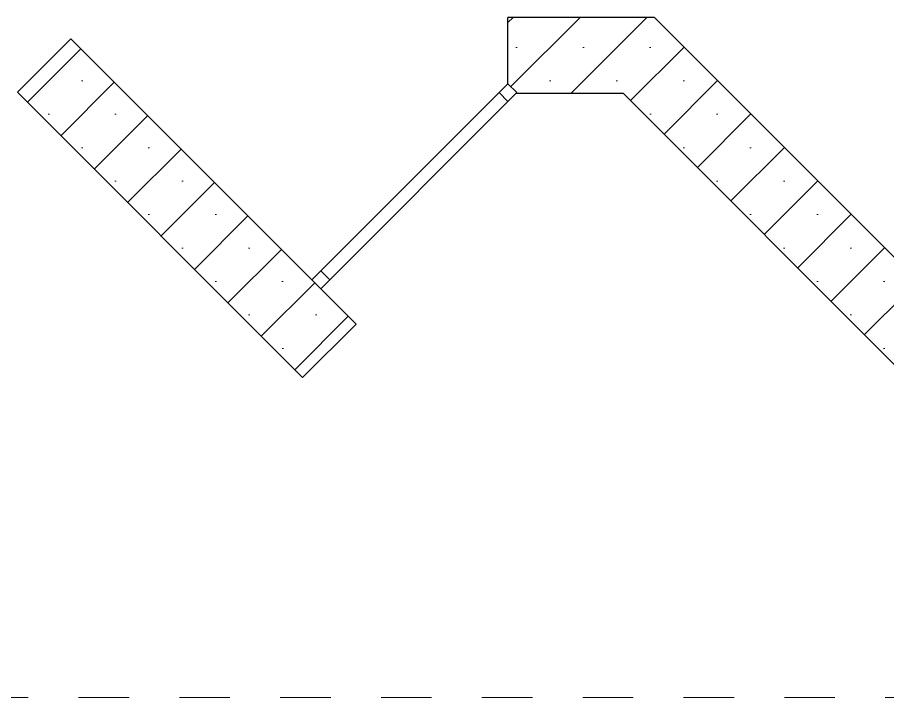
# Model space of a CAD drawing. Header units: millimetres. Extents: x 1 to 121, y 0 to 90.
# Drawn here: x 51.951 to 53.677, y 10.224 to 11.572 of the extents above; entities that cross this region are included whole.
import ezdxf

# ---------------------------------------------------------------- set-up
doc = ezdxf.new("R2010")
doc.units = ezdxf.units.MM
doc.linetypes.add('DASHED2', pattern=[0.375, 0.25, -0.125])
doc.linetypes.add('HIDDEN2', pattern=[0.1875, 0.125, -0.0625])
for name, color, linetype, lineweight in [('ArchiCAD Windows_Pen_No__3', 150, 'Continuous', 0), ('proyecciones', 1, 'DASHED2', 5), ('TABIQUERIA DE DRYWALL', 221, 'Continuous', 30), ('texturas 1', 251, 'Continuous', 5)]:
    doc.layers.add(name, color=color, linetype=linetype, lineweight=lineweight)

msp = doc.modelspace()

# ---------------------------------------------------------------- hatches: boundary and pattern name
at = {"layer": 'texturas 1'}
h = msp.add_hatch(dxfattribs=at)
h.set_pattern_fill('SACNCR', color=256)
h.set_pattern_definition([(45, (-110.93088, 77.73742), (-0.06629126, 0.06629126), []), (45, (-110.86459, 77.73742), (-0.06629126, 0.06629126), [0, -0.09375])])
h.paths.add_polyline_path([(52.057, 11.5297), (51.951, 11.4238), (51.951, 11.4236), (52.5166, 10.858), (52.6227, 10.964)])
h.paths.add_polyline_path([(53.718, 10.8564), (53.8241, 10.9624), (53.3644, 11.422), (53.3644, 11.2099)])
h.paths.add_polyline_path([(54.1246, 11.572), (54.1246, 11.4397), (54.1423, 11.422), (54.3626, 11.422), (54.9267, 10.8579), (55.0327, 10.964), (54.4247, 11.572)])
h.paths.add_polyline_path([(52.924, 11.572), (52.924, 11.4405), (52.9425, 11.422), (53.1523, 11.422), (53.3644, 11.2099), (53.3644, 11.422), (53.2144, 11.572)])

# ---------------------------------------------------------------- linework, layer by layer
at = {"layer": 'ArchiCAD Windows_Pen_No__3', "linetype": 'Continuous'}
for p, q in [((52.924, 11.4405), (52.9063, 11.4229)), ((52.9417, 11.4229), (52.5528, 11.0339)), ((52.9063, 11.4229), (52.5528, 11.0693)), ((52.9063, 11.4229), (52.924, 11.4052)), ((52.924, 11.4052), (52.9417, 11.4229)), ((52.5528, 11.0693), (52.5351, 11.0516)), ((52.5528, 11.0693), (52.5704, 11.0516)), ((52.5351, 11.0516), (52.5528, 11.0339)), ((52.5528, 11.0339), (52.5704, 11.0516))]:
    msp.add_line(p, q, dxfattribs=at)
at = {"layer": 'proyecciones', "linetype": 'HIDDEN2', "ltscale": 0.5}
msp.add_lwpolyline([(60.9724, 11.4235), (60.9724, 10.2235), (27.126, 10.2235), (27.126, 11.4235)], dxfattribs=at)
at = {"layer": 'TABIQUERIA DE DRYWALL'}
for p, q in [((52.924, 11.4405), (52.924, 11.572)), ((52.9417, 11.4229), (52.924, 11.4405))]:
    msp.add_line(p, q, dxfattribs=at)
for points in [[(52.9409, 11.422), (53.1523, 11.422), (53.718, 10.8564), (53.8241, 10.9624), (53.2144, 11.572), (52.924, 11.572)], [(52.057, 11.5297), (52.6227, 10.964), (52.057, 11.5297), (51.9509, 11.4237), (52.5166, 10.858), (52.6227, 10.964)]]:
    msp.add_lwpolyline(points, dxfattribs=at)

doc.saveas('drawing.dxf')
